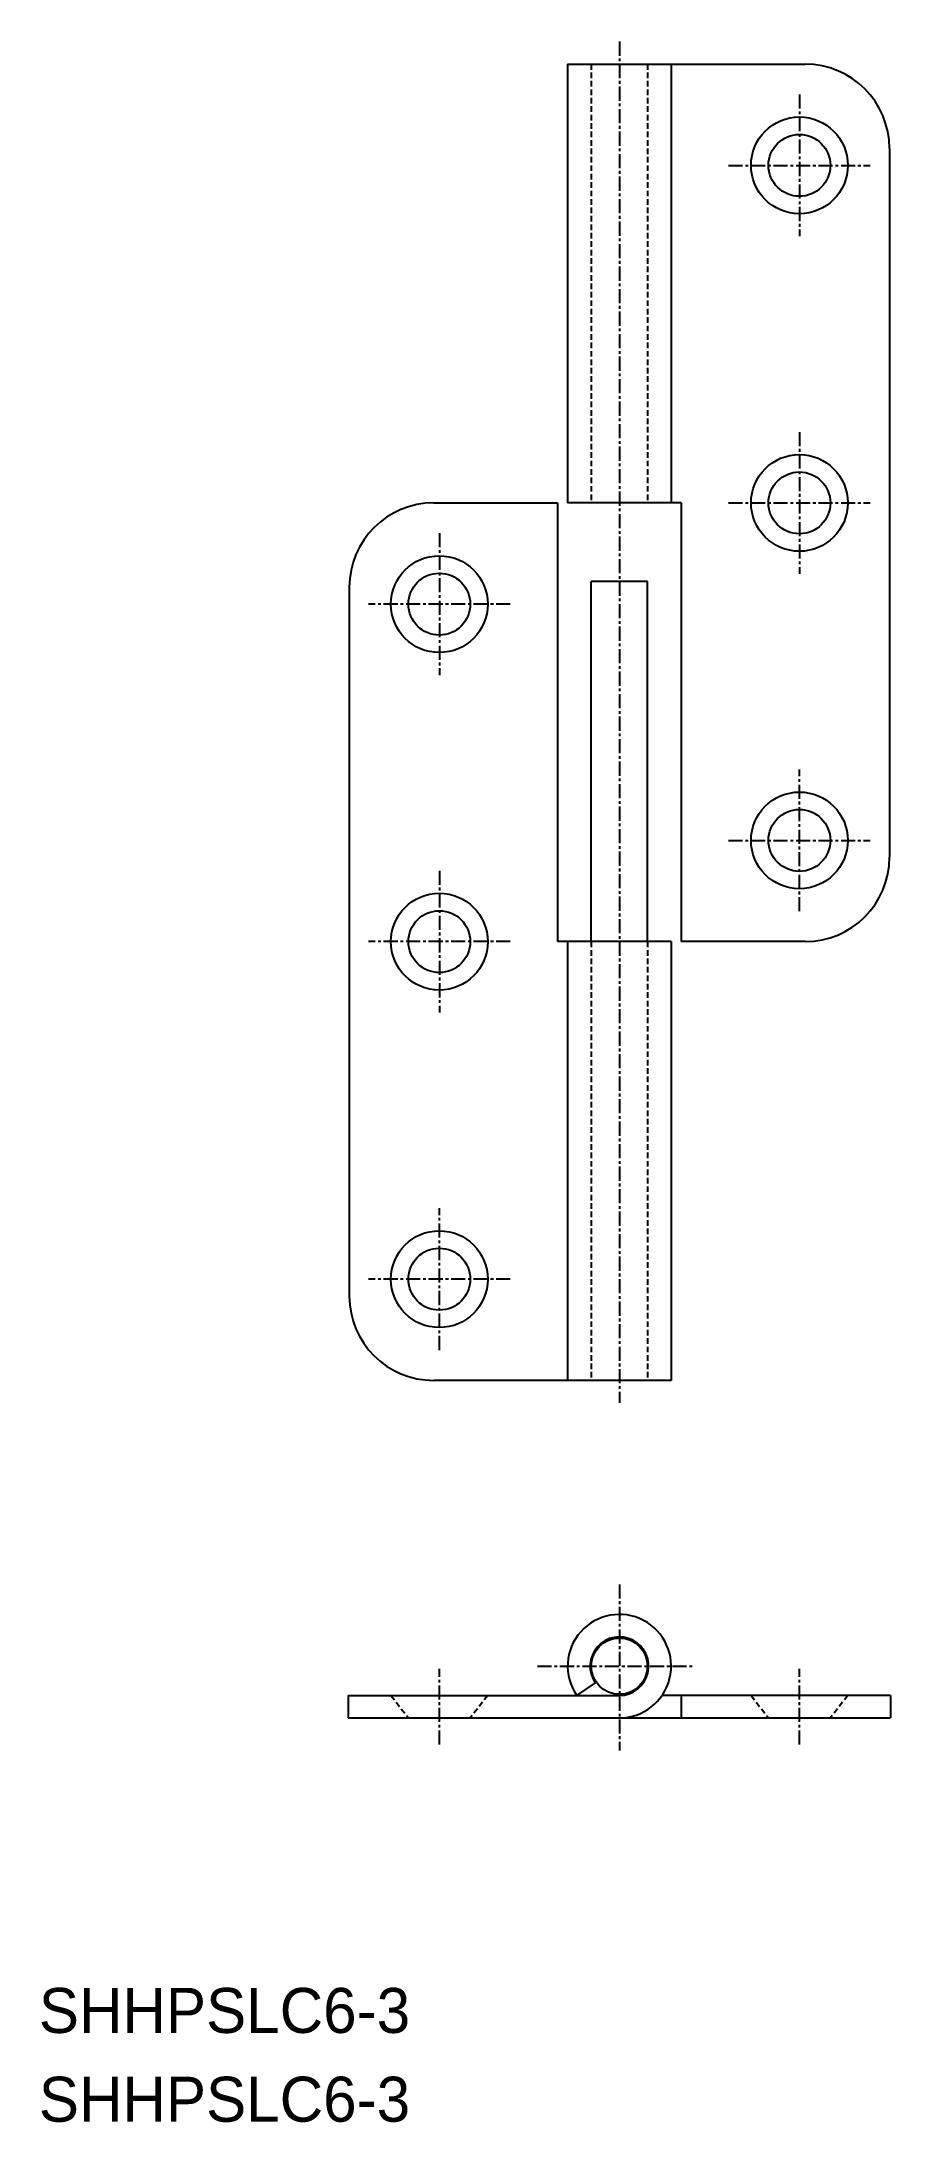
# Model space of a CAD drawing. Extents: x -16130 to -16055, y 805 to 990.
import ezdxf

# ---------------------------------------------------------------- set-up
doc = ezdxf.new("R2010")
doc.units = 0
doc.linetypes.add('CENTER', pattern=[2, 1.25, -0.25, 0.25, -0.25])
doc.linetypes.add('DASHED', pattern=[0.75, 0.5, -0.25])
doc.layers.get('0').update_dxf_attribs({"linetype": 'CONTINUOUS'})
doc.layers.add('CENTER', color=1, linetype='CENTER')

msp = doc.modelspace()

# ---------------------------------------------------------------- linework, layer by layer
at = {"color": 7, "linetype": 'CONTINUOUS'}
for p, q in [((-16083.67, 988.1), (-16083.67, 949.1)), ((-16083.67, 988.1), (-16062.57, 988.1)), ((-16074.47, 988.1), (-16074.47, 949.1)), ((-16055.07, 980.6), (-16055.07, 917.6)), ((-16095.57, 949.1), (-16084.57, 949.1)), ((-16084.57, 949.1), (-16084.57, 910.1)), ((-16073.57, 949.1), (-16083.67, 949.1)), ((-16073.57, 949.1), (-16073.57, 910.1)), ((-16103.07, 941.6), (-16103.07, 878.6)), ((-16076.57, 942.1), (-16081.57, 942.1)), ((-16081.57, 910.1), (-16081.57, 942.1)), ((-16076.57, 910.1), (-16076.57, 942.1)), ((-16074.47, 910.1), (-16084.57, 910.1)), ((-16083.67, 910.1), (-16083.67, 871.1)), ((-16074.47, 910.1), (-16074.47, 871.1)), ((-16062.57, 910.1), (-16073.57, 910.1)), ((-16074.47, 871.1), (-16095.57, 871.1)), ((-16081.22, 844.23), (-16082.87, 843.1)), ((-16103.16, 843.1), (-16103.16, 841.1)), ((-16103.16, 843.1), (-16079.07, 843.1)), ((-16054.99, 843.1), (-16075.28, 843.1)), ((-16073.57, 843.1), (-16073.57, 841.1)), ((-16054.99, 843.1), (-16054.99, 841.1)), ((-16103.16, 841.1), (-16054.99, 841.1))]:
    msp.add_line(p, q, dxfattribs=at)
at = {"color": 3, "linetype": 'DASHED'}
for p, q in [((-16081.57, 988.1), (-16081.57, 949.1)), ((-16076.57, 988.1), (-16076.57, 949.1)), ((-16081.57, 910.1), (-16081.57, 871.1)), ((-16076.57, 910.1), (-16076.57, 871.1)), ((-16099.37, 843.1), (-16097.82, 841.1)), ((-16090.77, 843.1), (-16092.32, 841.1)), ((-16067.37, 843.1), (-16065.82, 841.1)), ((-16058.77, 843.1), (-16060.32, 841.1))]:
    msp.add_line(p, q, dxfattribs=at)
at = {"color": 7, "linetype": 'CONTINUOUS'}
for centre, radius in [((-16063.07, 979.1), 4.3), ((-16063.07, 979.1), 2.75), ((-16063.07, 949.1), 4.3), ((-16063.07, 949.1), 2.75), ((-16095.07, 940.1), 4.3), ((-16095.07, 940.1), 2.75), ((-16063.07, 919.1), 4.3), ((-16063.07, 919.1), 2.75), ((-16095.07, 910.1), 4.3), ((-16095.07, 910.1), 2.75), ((-16095.07, 880.1), 4.3), ((-16095.07, 880.1), 2.75), ((-16079.07, 845.7), 2.5)]:
    msp.add_circle(centre, radius, dxfattribs=at)
for centre, radius, start, end in [((-16062.57, 980.6), 7.5, 0, 90), ((-16095.57, 941.6), 7.5, 90, 180), ((-16062.57, 917.6), 7.5, 270, 0), ((-16095.57, 878.6), 7.5, 180, 270), ((-16079.07, 845.7), 4.6, 270, 214.4173), ((-16079.07, 845.7), 2.6, 270, 214.4173)]:
    msp.add_arc(centre, radius, start, end, dxfattribs=at)
at = {"layer": 'CENTER', "color": 1, "linetype": 'CENTER'}
for p, q in [((-16079.07, 990.1), (-16079.07, 869.1)), ((-16063.07, 985.4), (-16063.07, 972.8)), ((-16069.37, 979.1), (-16056.77, 979.1)), ((-16063.07, 955.4), (-16063.07, 942.8)), ((-16069.37, 949.1), (-16056.77, 949.1)), ((-16095.07, 946.4), (-16095.07, 933.8)), ((-16088.77, 940.1), (-16101.37, 940.1)), ((-16063.07, 912.8), (-16063.07, 925.4)), ((-16069.37, 919.1), (-16056.77, 919.1)), ((-16095.07, 916.4), (-16095.07, 903.8)), ((-16088.77, 910.1), (-16101.37, 910.1)), ((-16095.07, 873.8), (-16095.07, 886.4)), ((-16088.77, 880.1), (-16101.37, 880.1)), ((-16079.07, 852.97), (-16079.07, 838.2)), ((-16095.07, 838.74), (-16095.07, 845.46)), ((-16086.35, 845.7), (-16072.46, 845.7)), ((-16063.07, 838.74), (-16063.07, 845.46))]:
    msp.add_line(p, q, dxfattribs=at)

# ---------------------------------------------------------------- texts
at = {"color": 7, "linetype": 'CONTINUOUS'}
for p in [(-16130.66, 813.1), (-16130.66, 805.21)]:
    msp.add_text('SHHPSLC6-3', height=4, dxfattribs=at).set_placement(p)

doc.saveas('drawing.dxf')
